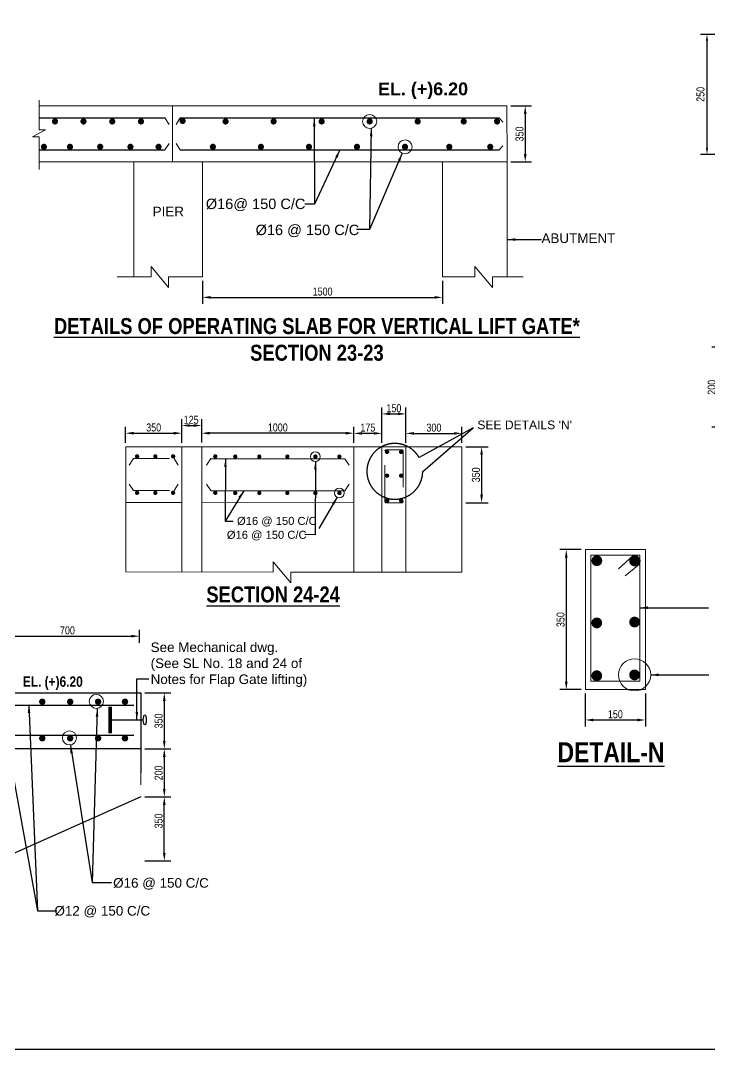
# Model space of a CAD drawing. Extents: x -426260 to 2055400, y -4304674 to -305611.
# Drawn here: x 1130323 to 1138926, y -1922288 to -1909429 of the extents above; entities that cross this region are included whole.
import ezdxf

# ---------------------------------------------------------------- set-up
doc = ezdxf.new("R2010")
doc.units = 0
doc.header["$LTSCALE"] = 300
doc.header["$MEASUREMENT"] = 0
doc.header["$PDMODE"] = 3
doc.linetypes.add('DASHED', pattern=[0.75, 0.5, -0.25])
doc.layers.get('DEFPOINTS').update_dxf_attribs({"linetype": 'CONTINUOUS'})
doc.layers.add('Dim', color=7, linetype='CONTINUOUS', lineweight=9)
for name, color, linetype in [('LINE', 7, 'CONTINUOUS'), ('REINF.', 1, 'CONTINUOUS'), ('TEXT', 10, 'CONTINUOUS')]:
    doc.layers.add(name, color=color, linetype=linetype)
doc.styles.add('DIM', font='isocp3.shx')
doc.styles.add('SH-T2', font='arial.ttf', dxfattribs={"width": 0.8})
doc.styles.add('style1', font='times.ttf')
doc.styles.add('text', font='ARIALN.TTF', dxfattribs={"height": 1.6})
doc.dimstyles.new('dim_50', dxfattribs={"dimtxt": 100, "dimasz": 100, "dimexe": 50, "dimexo": 30, "dimgap": 30, "dimtad": 1, "dimdec": 0, "dimzin": 0, "dimdsep": 46, "dimtxsty": 'DIM', "dimcen": 0.09, "dimclrd": 5, "dimclre": 5, "dimclrt": 7, "dimadec": 0, "dimazin": 0, "dimtfac": 1, "dimtdec": 0, "dimtmove": 0, "dimatfit": 3, "dimfxl": 1, "dimtolj": 1, "dimtzin": 0, "dimarcsym": 1})
doc.dimstyles.get("Standard").update_dxf_attribs({"dimtxt": 75, "dimasz": 75, "dimexe": 60, "dimexo": 60, "dimgap": 100, "dimtad": 1, "dimdec": 0, "dimzin": 0, "dimdsep": 46, "dimtxsty": 'style1', "dimcen": 0.09, "dimclrd": 5, "dimclre": 5, "dimadec": 0, "dimazin": 0, "dimtfac": 1, "dimtdec": 0, "dimtofl": 0, "dimtmove": 0, "dimatfit": 3, "dimfxl": 1, "dimtolj": 1, "dimtzin": 0, "dimarcsym": 0})

# ---------------------------------------------------------------- blocks, each defined once
blk = doc.blocks.new('*D607')
at = {"layer": 'DEFPOINTS', "color": 0, "transparency": 16777216}
for p in [(1131808, -1917123), (1130008, -1917258), (1131808, -1917258)]:
    blk.add_point(p, dxfattribs=at)
at = {"layer": 'LINE', "color": 5, "lineweight": -2, "transparency": 16777216}
for p, q in [((1130008, -1917208), (1130008, -1917043)), ((1131808, -1917208), (1131808, -1917043)), ((1130108, -1917123), (1131708, -1917123))]:
    blk.add_line(p, q, dxfattribs=at)
at = {"layer": 'LINE', "color": 5, "transparency": 16777216}
for points in [[(1130108, -1917106), (1130108, -1917139), (1130008, -1917123)], [(1131708, -1917106), (1131708, -1917139), (1131808, -1917123)]]:
    blk.add_solid(points, dxfattribs=at)
at = {"layer": 'LINE', "color": 7, "transparency": 16777216, "insert": (1130908, -1917051), "char_height": 100, "attachment_point": 5, "style": 'SH-T2'}
blk.add_mtext('\\A1;700', dxfattribs=at)
blk = doc.blocks.new('*D712')
at = {"layer": 'DEFPOINTS', "color": 0, "transparency": 16777216}
for p in [(1131826, -1917832), (1131826, -1918532), (1132118, -1918532)]:
    blk.add_point(p, dxfattribs=at)
at = {"layer": 'LINE', "color": 5, "lineweight": -2, "transparency": 16777216}
for p, q in [((1131876, -1917832), (1132198, -1917832)), ((1132118, -1917932), (1132118, -1918432)), ((1131876, -1918532), (1132198, -1918532))]:
    blk.add_line(p, q, dxfattribs=at)
at = {"layer": 'LINE', "color": 5, "transparency": 16777216}
for points in [[(1132101, -1917932), (1132134, -1917932), (1132118, -1917832)], [(1132101, -1918432), (1132134, -1918432), (1132118, -1918532)]]:
    blk.add_solid(points, dxfattribs=at)
at = {"layer": 'LINE', "color": 7, "transparency": 16777216, "insert": (1132047, -1918182), "char_height": 100, "attachment_point": 5, "rotation": 90, "style": 'SH-T2'}
blk.add_mtext('\\A1;350', dxfattribs=at)
blk = doc.blocks.new('*D713')
at = {"layer": 'DEFPOINTS', "color": 0, "transparency": 16777216}
for p in [(1131826, -1918532), (1131826, -1919132), (1132118, -1919132)]:
    blk.add_point(p, dxfattribs=at)
at = {"layer": 'LINE', "color": 5, "lineweight": -2, "transparency": 16777216}
for p, q in [((1131876, -1918532), (1132198, -1918532)), ((1132118, -1918632), (1132118, -1919032)), ((1131876, -1919132), (1132198, -1919132))]:
    blk.add_line(p, q, dxfattribs=at)
at = {"layer": 'LINE', "color": 5, "transparency": 16777216}
for points in [[(1132101, -1918632), (1132134, -1918632), (1132118, -1918532)], [(1132101, -1919032), (1132134, -1919032), (1132118, -1919132)]]:
    blk.add_solid(points, dxfattribs=at)
at = {"layer": 'LINE', "color": 7, "transparency": 16777216, "insert": (1132047, -1918832), "char_height": 100, "attachment_point": 5, "rotation": 90, "style": 'SH-T2'}
blk.add_mtext('\\A1;200', dxfattribs=at)
blk = doc.blocks.new('*D615')
at = {"layer": 'DEFPOINTS', "color": 0, "transparency": 16777216}
for p in [(1132595, -1912630), (1135594, -1912630), (1135594, -1912888)]:
    blk.add_point(p, dxfattribs=at)
at = {"layer": 'LINE', "color": 5, "lineweight": -2, "transparency": 16777216}
for p, q in [((1132595, -1912680), (1132595, -1912968)), ((1135594, -1912680), (1135594, -1912968)), ((1132695, -1912888), (1135494, -1912888))]:
    blk.add_line(p, q, dxfattribs=at)
at = {"layer": 'LINE', "color": 5, "transparency": 16777216}
for points in [[(1132695, -1912872), (1132695, -1912905), (1132595, -1912888)], [(1135494, -1912872), (1135494, -1912905), (1135594, -1912888)]]:
    blk.add_solid(points, dxfattribs=at)
at = {"layer": 'LINE', "color": 7, "transparency": 16777216, "insert": (1134095, -1912817), "char_height": 100, "attachment_point": 5, "style": 'SH-T2'}
blk.add_mtext('\\A1;1500', dxfattribs=at)
blk = doc.blocks.new('*D616')
at = {"layer": 'DEFPOINTS', "color": 0, "transparency": 16777216}
for p in [(1136397, -1910496), (1136397, -1911196), (1136626, -1911196)]:
    blk.add_point(p, dxfattribs=at)
at = {"layer": 'LINE', "color": 5, "lineweight": -2, "transparency": 16777216}
for p, q in [((1136447, -1910496), (1136706, -1910496)), ((1136626, -1910596), (1136626, -1911096)), ((1136447, -1911196), (1136706, -1911196))]:
    blk.add_line(p, q, dxfattribs=at)
at = {"layer": 'LINE', "color": 5, "transparency": 16777216}
for points in [[(1136609, -1910596), (1136642, -1910596), (1136626, -1910496)], [(1136609, -1911096), (1136642, -1911096), (1136626, -1911196)]]:
    blk.add_solid(points, dxfattribs=at)
at = {"layer": 'LINE', "color": 7, "transparency": 16777216, "insert": (1136555, -1910846), "char_height": 100, "attachment_point": 5, "rotation": 90, "style": 'SH-T2'}
blk.add_mtext('\\A1;350', dxfattribs=at)
blk = doc.blocks.new('*D617')
at = {"layer": 'DEFPOINTS', "color": 0, "transparency": 16777216}
for p in [(1135835, -1914756), (1135835, -1915456), (1136081, -1915456)]:
    blk.add_point(p, dxfattribs=at)
at = {"layer": 'LINE', "color": 5, "lineweight": -2, "transparency": 16777216}
for p, q in [((1135885, -1914756), (1136161, -1914756)), ((1136081, -1914856), (1136081, -1915356)), ((1135885, -1915456), (1136161, -1915456))]:
    blk.add_line(p, q, dxfattribs=at)
at = {"layer": 'LINE', "color": 5, "transparency": 16777216}
for points in [[(1136064, -1914856), (1136097, -1914856), (1136081, -1914756)], [(1136064, -1915356), (1136097, -1915356), (1136081, -1915456)]]:
    blk.add_solid(points, dxfattribs=at)
at = {"layer": 'LINE', "color": 7, "transparency": 16777216, "insert": (1136010, -1915106), "char_height": 100, "attachment_point": 5, "rotation": 90, "style": 'SH-T2'}
blk.add_mtext('\\A1;350', dxfattribs=at)
blk = doc.blocks.new('*D618')
at = {"layer": 'DEFPOINTS', "color": 0, "transparency": 16777216}
for p in [(1132585, -1914490), (1132335, -1914754), (1132585, -1914754)]:
    blk.add_point(p, dxfattribs=at)
at = {"layer": 'LINE', "color": 5, "lineweight": -2, "transparency": 16777216}
for p, q in [((1132335, -1914704), (1132335, -1914410)), ((1132435, -1914490), (1132485, -1914490)), ((1132585, -1914704), (1132585, -1914410))]:
    blk.add_line(p, q, dxfattribs=at)
at = {"layer": 'LINE', "color": 5, "transparency": 16777216}
for points in [[(1132435, -1914473), (1132435, -1914506), (1132335, -1914490)], [(1132485, -1914473), (1132485, -1914506), (1132585, -1914490)]]:
    blk.add_solid(points, dxfattribs=at)
at = {"layer": 'LINE', "color": 7, "transparency": 16777216, "insert": (1132453, -1914419), "char_height": 100, "attachment_point": 5, "style": 'SH-T2'}
blk.add_mtext('\\A1;125', dxfattribs=at)
blk = doc.blocks.new('*D619')
at = {"layer": 'DEFPOINTS', "color": 0, "transparency": 16777216}
for p in [(1132585, -1914586), (1132585, -1914754), (1134485, -1914756)]:
    blk.add_point(p, dxfattribs=at)
at = {"layer": 'LINE', "color": 5, "lineweight": -2, "transparency": 16777216}
for p, q in [((1132585, -1914704), (1132585, -1914506)), ((1134485, -1914706), (1134485, -1914506)), ((1134385, -1914586), (1132685, -1914586))]:
    blk.add_line(p, q, dxfattribs=at)
at = {"layer": 'LINE', "color": 5, "transparency": 16777216}
for points in [[(1132685, -1914569), (1132685, -1914603), (1132585, -1914586)], [(1134385, -1914569), (1134385, -1914603), (1134485, -1914586)]]:
    blk.add_solid(points, dxfattribs=at)
at = {"layer": 'LINE', "color": 7, "transparency": 16777216, "insert": (1133535, -1914515), "char_height": 100, "attachment_point": 5, "style": 'SH-T2'}
blk.add_mtext('\\A1;1000', dxfattribs=at)
blk = doc.blocks.new('*D620')
at = {"layer": 'DEFPOINTS', "color": 0, "transparency": 16777216}
for p in [(1134485, -1914588), (1134485, -1914756), (1134835, -1914756)]:
    blk.add_point(p, dxfattribs=at)
at = {"layer": 'LINE', "color": 5, "lineweight": -2, "transparency": 16777216}
for p, q in [((1134485, -1914706), (1134485, -1914508)), ((1134835, -1914706), (1134835, -1914508)), ((1134735, -1914588), (1134585, -1914588))]:
    blk.add_line(p, q, dxfattribs=at)
at = {"layer": 'LINE', "color": 5, "transparency": 16777216}
for points in [[(1134585, -1914572), (1134585, -1914605), (1134485, -1914588)], [(1134735, -1914572), (1134735, -1914605), (1134835, -1914588)]]:
    blk.add_solid(points, dxfattribs=at)
at = {"layer": 'LINE', "color": 7, "transparency": 16777216, "insert": (1134660, -1914517), "char_height": 100, "attachment_point": 5, "style": 'SH-T2'}
blk.add_mtext('\\A1;175', dxfattribs=at)
blk = doc.blocks.new('*D621')
at = {"layer": 'DEFPOINTS', "color": 0, "transparency": 16777216}
for p in [(1135835, -1914588), (1135135, -1914756), (1135835, -1914756)]:
    blk.add_point(p, dxfattribs=at)
at = {"layer": 'LINE', "color": 5, "lineweight": -2, "transparency": 16777216}
for p, q in [((1135135, -1914706), (1135135, -1914508)), ((1135835, -1914706), (1135835, -1914508)), ((1135235, -1914588), (1135735, -1914588))]:
    blk.add_line(p, q, dxfattribs=at)
at = {"layer": 'LINE', "color": 5, "transparency": 16777216}
for points in [[(1135235, -1914572), (1135235, -1914605), (1135135, -1914588)], [(1135735, -1914572), (1135735, -1914605), (1135835, -1914588)]]:
    blk.add_solid(points, dxfattribs=at)
at = {"layer": 'LINE', "color": 7, "transparency": 16777216, "insert": (1135485, -1914517), "char_height": 100, "attachment_point": 5, "style": 'SH-T2'}
blk.add_mtext('\\A1;300', dxfattribs=at)
blk = doc.blocks.new('*D626')
at = {"layer": 'DEFPOINTS', "color": 0, "transparency": 16777216}
for p in [(1138896, -1909601), (1139138, -1909601), (1139157, -1911101)]:
    blk.add_point(p, dxfattribs=at)
at = {"layer": 'LINE', "color": 5, "lineweight": -2, "transparency": 16777216}
for p, q in [((1139088, -1909601), (1138816, -1909601)), ((1138896, -1911021), (1138896, -1909681)), ((1139107, -1911101), (1138816, -1911101))]:
    blk.add_line(p, q, dxfattribs=at)
at = {"layer": 'LINE', "color": 5, "transparency": 16777216}
for points in [[(1138882, -1909681), (1138909, -1909681), (1138896, -1909601)], [(1138882, -1911021), (1138909, -1911021), (1138896, -1911101)]]:
    blk.add_solid(points, dxfattribs=at)
at = {"layer": 'LINE', "color": 7, "transparency": 16777216, "insert": (1138815, -1910351), "char_height": 100, "attachment_point": 5, "rotation": 90, "style": 'SH-T2'}
blk.add_mtext('\\A1;250', dxfattribs=at)
blk = doc.blocks.new('*D657')
at = {"layer": 'DEFPOINTS', "color": 0, "transparency": 16777216}
for p in [(1139359, -1913512), (1139036, -1914512), (1139359, -1914512)]:
    blk.add_point(p, dxfattribs=at)
at = {"layer": 'LINE', "color": 5, "lineweight": -2, "transparency": 16777216}
for p, q in [((1139309, -1913512), (1138956, -1913512)), ((1139036, -1913592), (1139036, -1914432)), ((1139309, -1914512), (1138956, -1914512))]:
    blk.add_line(p, q, dxfattribs=at)
at = {"layer": 'LINE', "color": 5, "transparency": 16777216}
for points in [[(1139023, -1913592), (1139049, -1913592), (1139036, -1913512)], [(1139023, -1914432), (1139049, -1914432), (1139036, -1914512)]]:
    blk.add_solid(points, dxfattribs=at)
at = {"layer": 'LINE', "color": 7, "transparency": 16777216, "insert": (1138955, -1914012), "char_height": 100, "attachment_point": 5, "rotation": 90, "style": 'SH-T2'}
blk.add_mtext('\\A1;200', dxfattribs=at)
blk = doc.blocks.new('*D663')
at = {"layer": 'DEFPOINTS', "color": 0, "transparency": 16777216}
for p in [(1135135, -1914345), (1134835, -1914609), (1135135, -1914609)]:
    blk.add_point(p, dxfattribs=at)
at = {"layer": 'LINE', "color": 5, "lineweight": -2, "transparency": 16777216}
for p, q in [((1134835, -1914559), (1134835, -1914265)), ((1134935, -1914345), (1135035, -1914345)), ((1135135, -1914559), (1135135, -1914265))]:
    blk.add_line(p, q, dxfattribs=at)
at = {"layer": 'LINE', "color": 5, "transparency": 16777216}
for points in [[(1134935, -1914328), (1134935, -1914361), (1134835, -1914345)], [(1135035, -1914328), (1135035, -1914361), (1135135, -1914345)]]:
    blk.add_solid(points, dxfattribs=at)
at = {"layer": 'LINE', "color": 7, "transparency": 16777216, "insert": (1134985, -1914274), "char_height": 100, "attachment_point": 5, "style": 'SH-T2'}
blk.add_mtext('\\A1;150', dxfattribs=at)
blk = doc.blocks.new('*D664')
at = {"layer": 'DEFPOINTS', "color": 0, "transparency": 16777216}
for p in [(1137376, -1916041), (1137138, -1917791), (1137376, -1917791)]:
    blk.add_point(p, dxfattribs=at)
at = {"layer": 'LINE', "color": 5, "lineweight": -2, "transparency": 16777216}
for p, q in [((1137326, -1916041), (1137058, -1916041)), ((1137138, -1916141), (1137138, -1917691)), ((1137326, -1917791), (1137058, -1917791))]:
    blk.add_line(p, q, dxfattribs=at)
at = {"layer": 'LINE', "color": 5, "transparency": 16777216}
for points in [[(1137122, -1916141), (1137155, -1916141), (1137138, -1916041)], [(1137122, -1917691), (1137155, -1917691), (1137138, -1917791)]]:
    blk.add_solid(points, dxfattribs=at)
at = {"layer": 'LINE', "color": 7, "transparency": 16777216, "insert": (1137067, -1916916), "char_height": 100, "attachment_point": 5, "rotation": 90, "style": 'SH-T2'}
blk.add_mtext('\\A1;350', dxfattribs=at)
blk = doc.blocks.new('*D665')
at = {"layer": 'DEFPOINTS', "color": 0, "transparency": 16777216}
for p in [(1137376, -1917791), (1138126, -1917791), (1138126, -1918170)]:
    blk.add_point(p, dxfattribs=at)
at = {"layer": 'LINE', "color": 5, "lineweight": -2, "transparency": 16777216}
for p, q in [((1137376, -1917841), (1137376, -1918250)), ((1138126, -1917841), (1138126, -1918250)), ((1137476, -1918170), (1138026, -1918170))]:
    blk.add_line(p, q, dxfattribs=at)
at = {"layer": 'LINE', "color": 5, "transparency": 16777216}
for points in [[(1137476, -1918154), (1137476, -1918187), (1137376, -1918170)], [(1138026, -1918154), (1138026, -1918187), (1138126, -1918170)]]:
    blk.add_solid(points, dxfattribs=at)
at = {"layer": 'LINE', "color": 7, "transparency": 16777216, "insert": (1137751, -1918099), "char_height": 100, "attachment_point": 5, "style": 'SH-T2'}
blk.add_mtext('\\A1;150', dxfattribs=at)
blk = doc.blocks.new('*D700')
at = {"layer": 'DEFPOINTS', "color": 0, "transparency": 16777216}
for p in [(1131826, -1919132), (1132118, -1919132), (1131826, -1919932)]:
    blk.add_point(p, dxfattribs=at)
at = {"layer": 'LINE', "color": 5, "lineweight": -2, "transparency": 16777216}
for p, q in [((1131876, -1919132), (1132198, -1919132)), ((1132118, -1919832), (1132118, -1919232)), ((1131876, -1919932), (1132198, -1919932))]:
    blk.add_line(p, q, dxfattribs=at)
at = {"layer": 'LINE', "color": 5, "transparency": 16777216}
for points in [[(1132101, -1919232), (1132134, -1919232), (1132118, -1919132)], [(1132101, -1919832), (1132134, -1919832), (1132118, -1919932)]]:
    blk.add_solid(points, dxfattribs=at)
at = {"layer": 'LINE', "color": 7, "transparency": 16777216, "insert": (1132047, -1919432), "char_height": 100, "attachment_point": 5, "rotation": 90, "style": 'SH-T2'}
blk.add_mtext('\\A1;350', dxfattribs=at)
blk = doc.blocks.new('*D714')
at = {"layer": 'DEFPOINTS', "color": 0, "transparency": 16777216}
for p in [(1132335, -1914586), (1131635, -1914756), (1132335, -1914756)]:
    blk.add_point(p, dxfattribs=at)
at = {"layer": 'LINE', "color": 5, "lineweight": -2, "transparency": 16777216}
for p, q in [((1131635, -1914706), (1131635, -1914506)), ((1132335, -1914706), (1132335, -1914506)), ((1131735, -1914586), (1132235, -1914586))]:
    blk.add_line(p, q, dxfattribs=at)
at = {"layer": 'LINE', "color": 5, "transparency": 16777216}
for points in [[(1131735, -1914569), (1131735, -1914603), (1131635, -1914586)], [(1132235, -1914569), (1132235, -1914603), (1132335, -1914586)]]:
    blk.add_solid(points, dxfattribs=at)
at = {"layer": 'LINE', "color": 7, "transparency": 16777216, "insert": (1131985, -1914515), "char_height": 100, "attachment_point": 5, "style": 'SH-T2'}
blk.add_mtext('\\A1;350', dxfattribs=at)

msp = doc.modelspace()

# ---------------------------------------------------------------- hatches: boundary and pattern name
at = {"layer": 'LINE', "linetype": 'DASHED', "lineweight": 9, "ltscale": 3}
h = msp.add_hatch(dxfattribs=at)
h.set_pattern_fill('ANSI31', color=8, scale=2)
h.set_pattern_definition([(45, (1042196.25415, -1895602.67448), (-0.1767766953, 0.1767766953), [])])
h.paths.add_polyline_path([(1131459.1, -1918010.2), (1131425.9, -1918010.2), (1131425.9, -1918329.7), (1131459.1, -1918329.7)])

# ---------------------------------------------------------------- linework, layer by layer
at = {"layer": 'Dim'}
for centre, radius in [((1134682.8, -1910689.9), 87.5), ((1135124.4, -1911006.8), 87.5), ((1134004.6, -1914878.7), 61.3), ((1134304.6, -1915333.6), 61.3), ((1131268.9, -1917937.5), 87.5), ((1130932.8, -1918394.6), 87.5)]:
    msp.add_circle(centre, radius, dxfattribs=at)
at = {"layer": 'LINE', "lineweight": 9, "ltscale": 3}
for p, q in [((1135835.4, -1914756.5), (1131635.4, -1914756.5)), ((1131635.4, -1915454), (1132335.4, -1915454)), ((1132585.4, -1915454), (1134485.4, -1915456.4))]:
    msp.add_line(p, q, dxfattribs=at)
at = {"layer": 'LINE', "ltscale": 500}
for p, q in [((1130026, -1917831.6), (1131826, -1917831.6)), ((1131826, -1917831.6), (1131826, -1918531.6)), ((1131826, -1918531.6), (1129326, -1918531.6))]:
    msp.add_line(p, q, dxfattribs=at)
at = {"layer": 'LINE', "linetype": 'DASHED', "lineweight": 9, "ltscale": 3}
msp.add_line((1131826, -1918531.6), (1131826, -1919131.6), dxfattribs=at)
at = {"layer": 'LINE'}
msp.add_lwpolyline([(1153825.9, -1922287.7), (1124973.6, -1922287.7), (1124973.6, -1901884.9), (1153825.9, -1901884.9)], close=True, dxfattribs=at)
at = {"layer": 'LINE', "color": 5, "linetype": 'DASHED', "lineweight": 9, "ltscale": 3}
for points in [[(1130553.9, -1910424.3), (1130553.9, -1910792.7), (1130632.5, -1910792.7), (1130471.8, -1910883.8), (1130554.4, -1910883.8), (1130554.4, -1911289.9)], [(1131528.4, -1912630.4), (1131952.4, -1912630.4), (1131952.4, -1912504.5), (1132170.6, -1912763.7), (1132170.6, -1912630), (1132595.2, -1912630)], [(1135594.4, -1912630.4), (1135998, -1912630.4), (1135998, -1912504.5), (1136216.2, -1912763.7), (1136216.2, -1912630), (1136601.6, -1912630)]]:
    msp.add_lwpolyline(points, dxfattribs=at)
at = {"layer": 'LINE', "color": 6, "linetype": 'DASHED', "ltscale": 500}
msp.add_lwpolyline([(1135976, -1914517.4), (1135300.1, -1914891, 7.7266339), (1135345.3, -1915062.7)], format="xyb", close=True, dxfattribs=at)
at = {"layer": 'LINE', "lineweight": 9, "ltscale": 3}
for points in [[(1131635.4, -1914756.5), (1131635.4, -1916319)], [(1132335.4, -1914756.5), (1132335.4, -1916319)], [(1132585.4, -1914756.5), (1132585.4, -1916319)]]:
    msp.add_lwpolyline(points, dxfattribs=at)
at = {"layer": 'LINE', "color": 1, "lineweight": 9, "ltscale": 3}
msp.add_lwpolyline([(1137446.6, -1916111.2), (1138058.5, -1916111.2), (1138058.5, -1917686.7), (1137446.6, -1917686.7)], close=True, dxfattribs=at)
at = {"layer": 'LINE', "linetype": 'DASHED', "lineweight": 9, "ltscale": 3}
msp.add_lwpolyline([(1131425.9, -1918010.2), (1131459.1, -1918010.2), (1131459.1, -1918329.7), (1131425.9, -1918329.7)], close=True, dxfattribs=at)
at = {"layer": 'LINE', "ltscale": 500}
for points in [[(1131826, -1918531.6), (1131826, -1918831.6)], [(1131826, -1919131.6), (1130026, -1919931.6)]]:
    msp.add_lwpolyline(points, dxfattribs=at)
at = {"layer": 'REINF.', "color": 5, "linetype": 'Continuous', "lineweight": 9, "ltscale": 3}
for p, q in [((1130553.9, -1910495.7), (1136400.2, -1910495.7)), ((1130553.9, -1911195.7), (1136400.2, -1911195.7))]:
    msp.add_line(p, q, dxfattribs=at)
at = {"layer": 'REINF.', "ltscale": 3}
for p, q in [((1130553.9, -1910645.7), (1132124.7, -1910645.7)), ((1132316.6, -1910645.7), (1136301.3, -1910645.7)), ((1130554.4, -1911045.7), (1132124.7, -1911045.7)), ((1132316.6, -1911045.7), (1136304.2, -1911045.7)), ((1132697.7, -1914904.2), (1134374.5, -1914906.4)), ((1132697.9, -1915304.2), (1134373, -1915306.4))]:
    msp.add_line(p, q, dxfattribs=at)
at = {"layer": 'REINF.', "linetype": 'DASHED', "lineweight": 9, "ltscale": 3}
for p, q in [((1131731.4, -1914904), (1132239.4, -1914904)), ((1131731.4, -1915304), (1132239.4, -1915304)), ((1138004.1, -1916113.4), (1137970.6, -1916118.2)), ((1138060.8, -1916180.5), (1138051.6, -1916224.7))]:
    msp.add_line(p, q, dxfattribs=at)
at = {"layer": 'REINF.', "lineweight": 9, "ltscale": 3}
for p, q in [((1137970.6, -1916118.2), (1137792.5, -1916279.8)), ((1138051.6, -1916224.7), (1137875.5, -1916366.9))]:
    msp.add_line(p, q, dxfattribs=at)
at = {"layer": 'REINF.', "color": 1}
msp.add_line((1131459.1, -1918170), (1131855.8, -1918170), dxfattribs=at)
at = {"layer": 'REINF.', "color": 5, "linetype": 'Continuous', "lineweight": 9, "ltscale": 3}
for points in [[(1132220.6, -1911195.7), (1132220.6, -1910495.7)], [(1136397.3, -1910495.7), (1136400.2, -1911195.7), (1136400.2, -1912630)], [(1131737.8, -1911202.8), (1131737.8, -1912637.1)], [(1132595.2, -1911195.7), (1132595.2, -1912630)], [(1135594.4, -1911195.7), (1135594.4, -1912630.4)], [(1134485.4, -1914756.4), (1134485.4, -1916321)], [(1134835.4, -1914756.4), (1134835.4, -1916321)], [(1135135.4, -1914756.4), (1135135.4, -1916321)], [(1135835.4, -1914756.5), (1135835.4, -1916321)], [(1131635.4, -1916319), (1133478.5, -1916321.4), (1133478.5, -1916195.5), (1133696.7, -1916454.7), (1133696.7, -1916321), (1135835.4, -1916321)]]:
    msp.add_lwpolyline(points, dxfattribs=at)
at = {"layer": 'REINF.', "linetype": 'DASHED', "lineweight": 9, "ltscale": 3}
for points, const_width in [([(1130733.8, -1910689.9, 1), (1130772.2, -1910689.9, 1)], 38.4), ([(1131089.5, -1910689.9, 1), (1131127.9, -1910689.9, 1)], 38.4), ([(1131448.5, -1910689.9, 1), (1131486.9, -1910689.9, 1)], 38.4), ([(1131807.5, -1910689.9, 1), (1131845.9, -1910689.9, 1)], 38.4), ([(1132327.2, -1910683.7, 1), (1132365.6, -1910683.7, 1)], 38.4), ([(1132863.6, -1910689.9, 1), (1132902, -1910689.9, 1)], 38.4), ([(1133463.6, -1910689.9, 1), (1133502, -1910689.9, 1)], 38.4), ([(1134063.6, -1910689.9, 1), (1134102, -1910689.9, 1)], 38.4), ([(1134702, -1910689.9, -1), (1134663.6, -1910689.9, -1)], 38.4), ([(1135302, -1910689.9, -1), (1135263.6, -1910689.9, -1)], 38.4), ([(1135876.7, -1910689.9, -1), (1135838.3, -1910689.9, -1)], 38.4), ([(1136254.9, -1910689.9, 1), (1136293.3, -1910689.9, 1)], 38.4), ([(1130633.2, -1911006.8, -1), (1130594.8, -1911006.8, -1)], 38.4), ([(1130958.9, -1911006.8, -1), (1130920.5, -1911006.8, -1)], 38.4), ([(1131336.1, -1911006.8, -1), (1131297.7, -1911006.8, -1)], 38.4), ([(1131714.6, -1911006.8, -1), (1131676.2, -1911006.8, -1)], 38.4), ([(1132064.9, -1911006.8, -1), (1132026.5, -1911006.8, -1)], 38.4), ([(1132743.6, -1911006.8, -1), (1132705.2, -1911006.8, -1)], 38.4), ([(1133343.6, -1911006.8, -1), (1133305.2, -1911006.8, -1)], 38.4), ([(1133905.2, -1911006.8, 1), (1133943.6, -1911006.8, 1)], 38.4), ([(1134505.2, -1911006.8, 1), (1134543.6, -1911006.8, 1)], 38.4), ([(1135143.6, -1911006.8, -1), (1135105.2, -1911006.8, -1)], 38.4), ([(1135143.6, -1911006.8, -1), (1135105.2, -1911006.8, -1)], 38.4), ([(1135696.1, -1911006.8, -1), (1135657.7, -1911006.8, -1)], 38.4), ([(1136207.7, -1911006.8, -1), (1136169.3, -1911006.8, -1)], 38.4), ([(1131764.3, -1914875.8, 1), (1131791.2, -1914875.8, 1)], 26.9), ([(1131992.6, -1914875.8, 1), (1132019.4, -1914875.8, 1)], 26.9), ([(1132241.1, -1914875.8, -1), (1132214.2, -1914875.8, -1)], 26.9), ([(1132741.2, -1914876.3, 1), (1132768.1, -1914876.3, 1)], 26.9), ([(1132991.1, -1914878.7, 1), (1133018, -1914878.7, 1)], 26.9), ([(1133318, -1914878.7, -1), (1133291.1, -1914878.7, -1)], 26.9), ([(1133668, -1914878.7, -1), (1133641.1, -1914878.7, -1)], 26.9), ([(1134018, -1914878.7, -1), (1133991.1, -1914878.7, -1)], 26.9), ([(1134291.1, -1914878.7, 1), (1134318, -1914878.7, 1)], 26.9), ([(1134886.2, -1914820.1, 1), (1134913.1, -1914820.1, 1)], 26.9), ([(1135061.8, -1914820.4, 1), (1135088.7, -1914820.4, 1)], 26.9), ([(1134886.2, -1915116.6, 1), (1134913.1, -1915116.6, 1)], 26.9), ([(1135061.8, -1915116.9, 1), (1135088.7, -1915116.9, 1)], 26.9), ([(1131764.3, -1915330.7, 1), (1131791.2, -1915330.7, 1)], 26.9), ([(1131992.6, -1915330.7, 1), (1132019.4, -1915330.7, 1)], 26.9), ([(1132241.1, -1915330.7, -1), (1132214.2, -1915330.7, -1)], 26.9), ([(1132741.2, -1915331.2, 1), (1132768.1, -1915331.2, 1)], 26.9), ([(1132991.1, -1915333.6, 1), (1133018, -1915333.6, 1)], 26.9), ([(1133318, -1915333.6, -1), (1133291.1, -1915333.6, -1)], 26.9), ([(1133668, -1915333.6, -1), (1133641.1, -1915333.6, -1)], 26.9), ([(1134018, -1915333.6, -1), (1133991.1, -1915333.6, -1)], 26.9), ([(1134291.1, -1915333.6, 1), (1134318, -1915333.6, 1)], 26.9), ([(1134889.2, -1915427.3, 1), (1134916.1, -1915427.3, 1)], 26.9), ([(1135062.1, -1915428.1, 1), (1135089, -1915428.1, 1)], 26.9), ([(1137486.2, -1916179.7, 1), (1137553.4, -1916179.7, 1)], 67.2), ([(1137958.6, -1916184.1, 1), (1138025.8, -1916184.1, 1)], 67.2), ([(1137485.7, -1916957.1, 1), (1137552.9, -1916957.1, 1)], 67.2), ([(1137957.9, -1916946.7, 1), (1138025.1, -1916946.7, 1)], 67.2), ([(1137485.7, -1917617, 1), (1137552.9, -1917617, 1)], 67.2), ([(1137957.9, -1917606.7, 1), (1138025.1, -1917606.7, 1)], 67.2)]:
    msp.add_lwpolyline(points, format="xyb", close=True, dxfattribs=dict(at, const_width=const_width))
for points in [[(1132124.7, -1910645.7), (1132177.3, -1910727.9)], [(1132316.6, -1910645.7), (1132264, -1910727.9)], [(1136301.3, -1910645.7), (1136344.6, -1910698.6)], [(1132124.7, -1911045.7), (1132177.3, -1910963.5)], [(1132316.6, -1911045.7), (1132264, -1910963.5)], [(1136301.3, -1911045.7), (1136344.6, -1910992.7)], [(1131731.4, -1914904), (1131678.8, -1914986.2)], [(1132239.4, -1914904), (1132292, -1914986.2)], [(1132697.8, -1914904), (1132645.2, -1914986.2)], [(1134374.5, -1914906.4), (1134425.6, -1914986.2)], [(1131731.4, -1915304), (1131678.8, -1915221.9)], [(1132239.4, -1915304), (1132292, -1915221.9)], [(1132697.8, -1915304), (1132645.2, -1915221.9)], [(1134373, -1915306.4), (1134425.6, -1915224.2)]]:
    msp.add_lwpolyline(points, dxfattribs=at)
msp.add_lwpolyline([(1134891.5, -1914792.1), (1135082.7, -1914792.1, -0.4142136), (1135102.7, -1914812.1), (1135102.7, -1915436.5, -0.4142136), (1135082.7, -1915456.5), (1134891.5, -1915456.5, -0.4142136), (1134871.5, -1915436.5), (1134871.5, -1914812.1, -0.4142136)], format="xyb", close=True, dxfattribs=at)
at = {"layer": 'REINF.', "color": 5, "linetype": 'Continuous', "lineweight": 9, "ltscale": 3}
msp.add_lwpolyline([(1137376.3, -1916041.3), (1138126.3, -1916041.3), (1138126.3, -1917791.3), (1137376.3, -1917791.3)], close=True, dxfattribs=at)
at = {"layer": 'REINF.', "color": 1}
for points in [[(1130138.8, -1917984.3), (1131736.7, -1917984.3)], [(1129391.1, -1918358.8), (1131736.7, -1918358.8)]]:
    msp.add_lwpolyline(points, dxfattribs=at)
at = {"layer": 'REINF.', "color": 1, "const_width": 40}
for points in [[(1130593.9, -1917962, 1), (1130593.9, -1917922, 1)], [(1130942.3, -1917962, -1), (1130942.3, -1917922, -1)], [(1131290.8, -1917962, -1), (1131290.8, -1917922, -1)], [(1131626.8, -1917962, -1), (1131626.8, -1917922, -1)], [(1130593.9, -1918379.1, -1), (1130593.9, -1918419.1, -1)], [(1130942.3, -1918379.1, 1), (1130942.3, -1918419.1, 1)], [(1131290.8, -1918379.1, 1), (1131290.8, -1918419.1, 1)], [(1131626.8, -1918379.1, 1), (1131626.8, -1918419.1, 1)]]:
    msp.add_lwpolyline(points, format="xyb", close=True, dxfattribs=at)
at = {"layer": 'REINF.', "color": 5, "linetype": 'Continuous', "lineweight": 9, "ltscale": 3}
msp.add_circle((1137991.5, -1917606.7), 201, dxfattribs=at)
at = {"layer": 'REINF.', "linetype": 'DASHED', "lineweight": 9, "ltscale": 3}
msp.add_arc((1137968.3, -1916201.1), 94.7, 12.51473, 67.82406, dxfattribs=at)
at = {"layer": 'REINF.', "color": 1}
msp.add_ellipse((1131874.2, -1918170), major_axis=(0, 62.9), ratio=0.2922366, dxfattribs=at)

# ---------------------------------------------------------------- texts
at = {"layer": 'Dim', "color": 7, "attachment_point": 4}
for s, insert, char_height, width in [('{\\fArial|b0|i0|c0|p34;%%C16@ 150 C/C }', (1132636.3, -1911732.8), 130, 1673.829), ('{\\fArial|b0|i0|c0|p34;PIER}', (1131972.6, -1911815.5), 120, 682.94), ('{\\fArial|b0|i0|c0|p34;%%C16 @ 150 C/C }', (1133258.3, -1912058.1), 130, 1881.605), ('{\\fArial|b0|i0|c0|p34;ABUTMENT }', (1136828.8, -1912149.8), 120, 682.94), ("{\\fArial|b0|i0|c0|p34; SEE DETAILS 'N'}", (1135986, -1914482.6), 108, 1406.017), ('{\\fArial|b0|i0|c0|p34;%%C16 @ 150 C/C }', (1133025.9, -1915692.5), 100, 1171.681), ('{\\fArial|b0|i0|c0|p34;%%C16 @ 150 C/C }', (1132899.2, -1915866.2), 100, 1317.124), ('{\\fArial|b0|i0|c0|p34;See Mechanical dwg.\\P(See SL No. 18 and 24 of Notes for Flap Gate lifting)  }', (1131947.3, -1917479.2), 120, 2053.435), ('{\\fArial|b0|i0|c0|p34;%%C16 @ 150 C/C }', (1131478.9, -1920218.6), 120, 1344.582), ('{\\fArial|b0|i0|c0|p34;%%C12 @ 150 C/C }', (1130745.9, -1920567), 120, 1344.582)]:
    msp.add_mtext(s, dxfattribs=dict(at, insert=insert, char_height=char_height, width=width))
at = {"layer": 'LINE', "color": 4, "insert": (1135349.6, -1910307.1), "char_height": 160, "width": 1404.099, "attachment_point": 5}
msp.add_mtext('{\\fArial|b1|i0|c0|p34;\\C6;EL. (+)6.20}', dxfattribs=at)
at = {"layer": 'TEXT', "attachment_point": 1, "style": 'text'}
for s, insert, char_height, width in [('\\pxqc;{\\fArial Narrow|b1|i0|c0|p34;\\L\\C6;DETAILS OF OPERATING SLAB FOR VERTICAL LIFT GATE*\\P\\lSECTION 23-23}', (1130577.7, -1913146.8), 200, 6891.771), ('{\\fArial Narrow|b1|i0|c0|p34;\\L\\C6;SECTION 24-24}', (1132643.2, -1916501.7), 200, 2834.836), ('{\\fArial Narrow|b1|i0|c0|p34;\\L\\C6;DETAIL-N}', (1137029, -1918448.4), 250, 2554.81)]:
    msp.add_mtext(s, dxfattribs=dict(at, insert=insert, char_height=char_height, width=width))
at = {"layer": 'TEXT', "color": 6, "insert": (1130350.5, -1917625.6), "char_height": 130, "width": 982.454, "attachment_point": 1, "style": 'text'}
msp.add_mtext('{\\fArial Narrow|b1|i0|c0|p34;EL. (+)6.20}', dxfattribs=at)

# ---------------------------------------------------------------- dimensions: what is measured, and where the dimension line sits
at = {"layer": 'LINE', "color": 0}
for base, p1, p2, angle, text, override, picture, middle in [((1138895.7, -1909600.9), (1139157.3, -1911100.9), (1139137.9, -1909600.9), 90, '250', {"dimasz": 80, "dimexe": 80, "dimexo": 50, "dimtxsty": 'SH-T2'}, '*D626', (1138814.7, -1910350.9)), ((1136625.7, -1911195.7), (1136397.3, -1910495.7), (1136397.3, -1911195.7), 90, '350', {"dimexe": 80, "dimexo": 50, "dimgap": 20, "dimtxsty": 'SH-T2'}, '*D616', (1136554.6, -1910845.7)), ((1139036.1, -1914512), (1139359.5, -1913512), (1139359.5, -1914512), 90, '200', {"dimasz": 80, "dimexe": 80, "dimexo": 50, "dimtxsty": 'SH-T2'}, '*D657', (1138955.1, -1914012)), ((1132585.4, -1914586), (1134485.4, -1914756.4), (1132585.4, -1914754), 180, '1000', {"dimexe": 80, "dimexo": 50, "dimgap": 20, "dimtxsty": 'SH-T2'}, '*D619', (1133535.4, -1914514.9)), ((1134485.4, -1914588.3), (1134835.4, -1914756.4), (1134485.4, -1914756.4), 180, '175', {"dimexe": 80, "dimexo": 50, "dimgap": 20, "dimtxsty": 'SH-T2'}, '*D620', (1134660.4, -1914517.3)), ((1136080.6, -1915456.5), (1135835.4, -1914756.5), (1135835.4, -1915456.5), 90, '350', {"dimexe": 80, "dimexo": 50, "dimgap": 20, "dimtxsty": 'SH-T2'}, '*D617', (1136009.5, -1915106.5)), ((1137138.4, -1917791.3), (1137376.3, -1916041.3), (1137376.3, -1917791.3), 90, '350', {"dimexe": 80, "dimexo": 50, "dimgap": 20, "dimtxsty": 'SH-T2'}, '*D664', (1137067.3, -1916916.3)), ((1132117.8, -1918531.6), (1131826, -1917831.6), (1131826, -1918531.6), 90, '350', {"dimexe": 80, "dimexo": 50, "dimgap": 20, "dimtxsty": 'SH-T2'}, '*D712', (1132046.7, -1918181.6))]:
    dim = msp.add_linear_dim(base=base, p1=p1, p2=p2, angle=angle, text=text, dimstyle='dim_50', override=override, dxfattribs=at)
    dim.commit()
    dim.dimension.update_dxf_attribs({"geometry": picture, "text_midpoint": middle})
for base, p1, p2, text, picture, middle in [((1135594.4, -1912888.5), (1132595.2, -1912630), (1135594.4, -1912630.4), '1500', '*D615', (1134094.8, -1912817.4)), ((1132335.4, -1914586), (1131635.4, -1914756.5), (1132335.4, -1914756.5), '350', '*D714', (1131985.4, -1914514.9)), ((1135835.4, -1914588.4), (1135135.4, -1914756.4), (1135835.4, -1914756.5), '300', '*D621', (1135485.4, -1914517.3)), ((1131807.8, -1917122.5), (1130007.8, -1917258.2), (1131807.8, -1917258.2), '700', '*D607', (1130907.8, -1917051.5)), ((1138126.3, -1918170.3), (1137376.3, -1917791.3), (1138126.3, -1917791.3), '150', '*D665', (1137751.3, -1918099.3))]:
    dim = msp.add_linear_dim(base=base, p1=p1, p2=p2, text=text, dimstyle='dim_50', override={"dimexe": 80, "dimexo": 50, "dimgap": 20, "dimtxsty": 'SH-T2'}, dxfattribs=at)
    dim.commit()
    dim.dimension.update_dxf_attribs({"geometry": picture, "text_midpoint": middle})
for base, p1, p2, text, picture, middle in [((1135135.4, -1914344.7), (1134835.4, -1914608.9), (1135135.4, -1914608.9), '150', '*D663', (1134985.4, -1914344.7)), ((1132585.4, -1914489.8), (1132335.4, -1914754), (1132585.4, -1914754), '125', '*D618', (1132453.3, -1914489.8))]:
    dim = msp.add_linear_dim(base=base, p1=p1, p2=p2, text=text, dimstyle='dim_50', override={"dimexe": 80, "dimexo": 50, "dimgap": 20, "dimtxsty": 'SH-T2'}, dxfattribs=at)
    dim.commit()
    dim.dimension.update_dxf_attribs({"geometry": picture, "text_midpoint": middle, "dimtype": 160})
for p1, angle, text, picture, middle in [((1131826, -1918531.6), 90, '200', '*D713', (1132117.8, -1918831.6)), ((1131826, -1919931.6), 270, '350', '*D700', (1132117.8, -1919431.6))]:
    dim = msp.add_linear_dim(base=(1132117.8, -1919131.6), p1=p1, p2=(1131826, -1919131.6), angle=angle, text=text, dimstyle='dim_50', override={"dimexe": 80, "dimexo": 50, "dimgap": 20, "dimtxsty": 'SH-T2'}, dxfattribs=at)
    dim.commit()
    dim.dimension.update_dxf_attribs({"geometry": picture, "text_midpoint": middle, "dimtype": 160})

# ---------------------------------------------------------------- leaders
at = {"layer": 'Dim', "linetype": 'Continuous', "lineweight": 9, "ltscale": 3}
for points in [[(1133990.4, -1910649.9), (1133992.8, -1911724), (1133873.1, -1911723.4)], [(1134702.9, -1910775), (1134681, -1912041.6), (1134547, -1912041.1)], [(1134311.3, -1911045.7), (1133992.8, -1911724), (1133873.1, -1911723.4)], [(1135089.7, -1911087.1), (1134681, -1912041.6), (1134520, -1912041)], [(1132881.4, -1914908.3), (1132879.8, -1915686.3), (1132979.2, -1915685.5)], [(1134004.6, -1914939), (1134002.9, -1915854.6), (1133872.7, -1915853.8)], [(1138058.5, -1916767.4), (1138914.8, -1916767.4)], [(1138192.5, -1917606.7), (1138917.3, -1917606.7)], [(1131775.2, -1918170), (1131775.2, -1917656.3), (1131926.5, -1917656.3)], [(1130424.4, -1917984.3), (1130535.2, -1920555.2), (1130774.6, -1920554)], [(1131280.7, -1918029.5), (1131218.8, -1920202), (1131458.1, -1920200.8)], [(1130138.8, -1918358.8), (1130535.2, -1920555.2), (1130774.6, -1920554)], [(1130944.3, -1918486.7), (1131218.8, -1920202), (1131458.1, -1920200.8)]]:
    msp.add_leader(points, dimstyle='Standard', override={"dimasz": 100, "dimgap": 12, "dimtad": 0, "dimfxl": 4}, dxfattribs=at)
at = {"layer": 'Dim'}
msp.add_leader([(1136400.2, -1912165.9), (1136828.8, -1912165.9)], dimstyle='dim_50', override={"dimgap": 30, "dimtad": 0}, dxfattribs=at)
at = {"layer": 'Dim', "linetype": 'DASHED', "lineweight": 9, "ltscale": 3}
for points in [[(1133109.6, -1915304.7), (1132879.8, -1915686.3), (1132979.2, -1915685.5)], [(1134275, -1915387.2), (1134002.9, -1915854.6), (1133872.7, -1915853.8)]]:
    msp.add_leader(points, dimstyle='Standard', override={"dimasz": 100, "dimgap": 12, "dimtad": 0, "dimfxl": 4}, dxfattribs=at)

doc.saveas('drawing.dxf')
